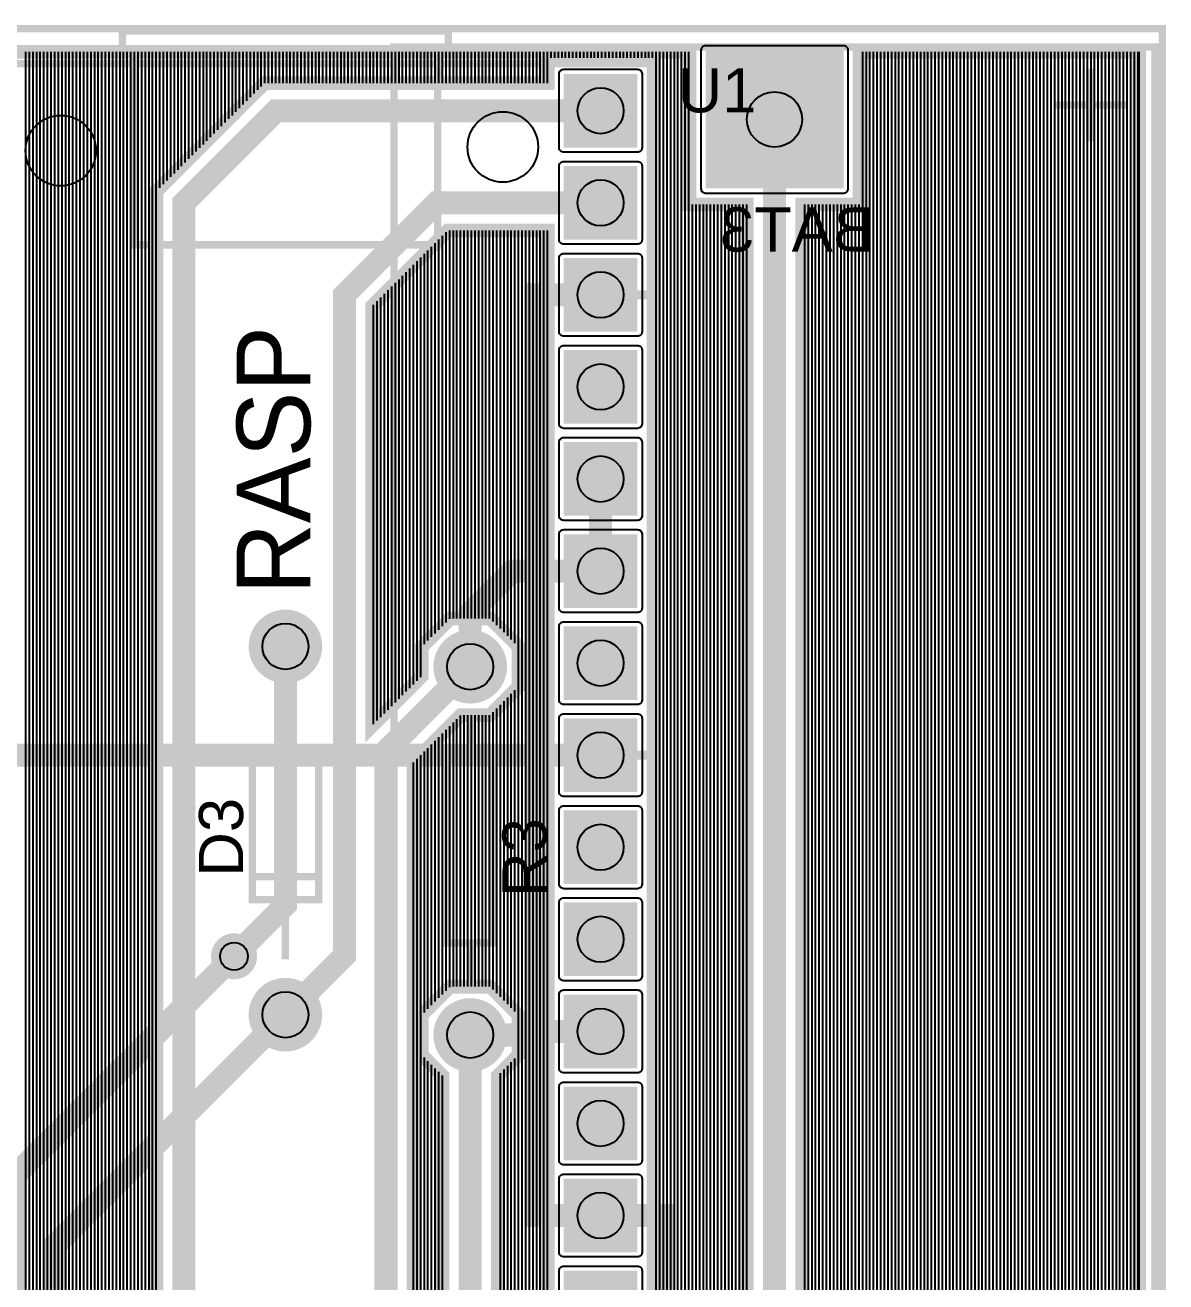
# Model space of a CAD drawing. Header units: inches. Extents: x -1.24 to 1.24, y -1.56 to 1.56.
# Drawn here: x 0.005 to 1.244, y 0.198 to 1.563 of the extents above; entities that cross this region are included whole.
import ezdxf

# ---------------------------------------------------------------- set-up
doc = ezdxf.new("R2010")
doc.units = ezdxf.units.IN
doc.layers.get('0').update_dxf_attribs({"linetype": 'CONTINUOUS'})

# ---------------------------------------------------------------- blocks, each defined once
blk = doc.blocks.new('EPAD')
at = {"const_width": 0.5}
blk.add_lwpolyline([(-0.25, 0, 1), (0.25, 0, 1)], format="xyb", close=True, dxfattribs=at)
blk = doc.blocks.new('RPAD')
blk.add_trace([(-0.5, -0.5), (-0.5, 0.5), (0.5, -0.5), (0.5, 0.5)])

msp = doc.modelspace()

# ---------------------------------------------------------------- linework, layer by layer
for points, const_width in [([(-1.240157, -1.559055), (1.240157, -1.559055), (1.240157, 1.559055), (-1.240157, 1.559055), (-1.240157, -1.559055)], 0.008), ([(-1.240157, -1.559055), (1.240157, -1.559055), (1.240157, 1.559055), (-1.240157, 1.559055), (-1.240157, -1.559055)], 0.008), ([(0.110236, 1.533071), (0.464567, 1.533071), (0.464567, 1.556693), (0.110236, 1.556693), (0.110236, 1.533071)], 0.008), ([(0.110236, 1.533071), (0.464567, 1.533071), (0.464567, 1.556693), (0.110236, 1.556693), (0.110236, 1.533071)], 0.008), ([(0.405512, -1.53937), (1.232283, -1.53937), (1.232283, 1.53937), (0.405512, 1.53937), (0.405512, -1.53937)], 0.008), ([(0.405512, -1.53937), (1.232283, -1.53937), (1.232283, 1.53937), (0.405512, 1.53937), (0.405512, -1.53937)], 0.008), ([(-0.017304, -0.299922), (-0.017304, 1.527578), (-0.132303, 1.527578), (-0.132303, 0.896614), (-0.135393, 0.896614), (-0.142893, 0.904114), (-0.173958, 0.904114), (-0.188426, 0.889646), (-0.188426, 1.213746), (-0.276294, 1.301614), (-0.375706, 1.301614), (-0.414663, 1.340571), (-0.230335, 1.340571), (-0.230335, 1.52557), (-0.415334, 1.52557), (-0.415334, 1.341243), (-0.428426, 1.354334), (-0.428426, 1.464692), (-0.497789, 1.534055), (0.726398, 1.534055), (0.726398, 1.36813), (0.788898, 1.36813), (0.788898, -0.628961)], 0.015), ([(0.122047, 1.324409), (0.452756, 1.324409), (0.452756, 1.533071), (0.122047, 1.533071), (0.122047, 1.324409)], 0.008), ([(0.122047, 1.324409), (0.452756, 1.324409), (0.452756, 1.533071), (0.122047, 1.533071), (0.122047, 1.324409)], 0.008), ([(0.687421, -0.487421), (0.687421, 1.527578), (0.572422, 1.527578), (0.572422, 1.500078), (0.26474, 1.500078), (0.147166, 1.382504), (0.147166, -0.550611)], 0.015), ([(0.848897, -0.60411), (0.848897, 1.36813), (0.911397, 1.36813), (0.911397, 1.534055), (1.215157, 1.534055), (1.215157, -1.534055)], 0.015), ([(-0.137795, -0.486614), (0.688976, -0.486614), (0.688976, 1.52126), (-0.137795, 1.52126), (-0.137795, -0.486614)], 0.008), ([(-0.137795, -0.486614), (0.688976, -0.486614), (0.688976, 1.52126), (-0.137795, 1.52126), (-0.137795, -0.486614)], 0.008), ([(1.161417, 1.515748), (1.161417, 1.437008)], 0.008), ([(1.161417, 1.515748), (1.161417, 1.437008)], 0.008), ([(0.177165, -0.61811), (0.177165, 1.370079), (0.277165, 1.470079), (0.629921, 1.470079)], 0.025), ([(1.200787, 1.476378), (1.122047, 1.476378)], 0.008), ([(1.200787, 1.476378), (1.122047, 1.476378)], 0.008), ([(0.818898, 1.46063), (0.818898, -0.616535), (0.918898, -0.716535), (1.090551, -0.716535)], 0.025), ([(0.287402, 0.488189), (0.351575, 0.552362), (0.351575, 1.270079), (0.451575, 1.370079), (0.629921, 1.370079)], 0.025), ([(0.426574, -0.605811), (0.426574, 0.762102), (0.478115, 0.813642), (0.509935, 0.813642), (0.540689, 0.844396), (0.540689, 0.887888), (0.509935, 0.918641), (0.466443, 0.918641), (0.435689, 0.887888), (0.435689, 0.856067), (0.381574, 0.801952), (0.381574, 1.257653), (0.464, 1.340079), (0.572422, 1.340079), (0.572422, -0.487421)], 0.015), ([(0.629921, 0.270079), (0.561575, 0.270079), (0.561575, 0.770079), (0.561575, 1.270079), (0.629921, 1.270079)], 0.025), ([(0.572422, 1.270079), (0.629921, 1.270079)], 0.01), ([(0.687421, 1.270079), (0.629921, 1.270079)], 0.01), ([(0.629921, 0.970079), (0.629921, 1.070079)], 0.025), ([(0.629921, 0.970079), (0.533907, 0.970079), (0.488189, 0.92436), (0.488189, 0.866142)], 0.025), ([(0.231575, 0.551614), (0.287402, 0.607441), (0.287402, 0.888189)], 0.025), ([(0.488189, 0.866142), (0.396575, 0.774528), (0.396575, -0.593386), (0.296575, -0.693386), (0.111575, -0.693386), (0.081575, -0.663386)], 0.025), ([(0.287402, 0.763189), (0.287402, 0.828189)], 0.008), ([(0.287402, 0.763189), (0.287402, 0.828189)], 0.008), ([(0.488189, 0.816142), (0.488189, 0.766142)], 0.008), ([(0.488189, 0.816142), (0.488189, 0.766142)], 0.008), ([(-0.074803, 0.770079), (0.629921, 0.770079)], 0.025), ([(0.629921, 0.770079), (0.561575, 0.770079)], 0.025), ([(0.251402, 0.613189), (0.323402, 0.613189), (0.323402, 0.763189), (0.251402, 0.763189), (0.251402, 0.613189)], 0.008), ([(0.251402, 0.613189), (0.323402, 0.613189), (0.323402, 0.763189), (0.251402, 0.763189), (0.251402, 0.613189)], 0.008), ([(0.463189, 0.566142), (0.513189, 0.566142), (0.513189, 0.766142), (0.463189, 0.766142), (0.463189, 0.566142)], 0.008), ([(0.463189, 0.566142), (0.513189, 0.566142), (0.513189, 0.766142), (0.463189, 0.766142), (0.463189, 0.566142)], 0.008), ([(0.572422, 0.770079), (0.629921, 0.770079)], 0.01), ([(0.687421, 0.770079), (0.629921, 0.770079)], 0.01), ([(0.252402, 0.638189), (0.322402, 0.638189)], 0.008), ([(0.252402, 0.638189), (0.322402, 0.638189)], 0.008), ([(0.287402, 0.613189), (0.287402, 0.548189)], 0.008), ([(0.287402, 0.613189), (0.287402, 0.548189)], 0.008), ([(-0.548425, -0.018386), (-0.237175, -0.018386), (-0.143425, -0.112136), (-0.143425, -0.483386), (-0.098425, -0.528386), (-0.053425, -0.528386), (-0.008425, -0.483386), (-0.008425, 0.311614), (0.231575, 0.551614)], 0.025), ([(0.488189, 0.566142), (0.488189, 0.516142)], 0.008), ([(0.488189, 0.566142), (0.488189, 0.516142)], 0.008), ([(0.518189, -0.695811), (0.518189, 0.421896), (0.540689, 0.444396), (0.540689, 0.487888), (0.509935, 0.518641), (0.466443, 0.518641), (0.435689, 0.487888), (0.435689, 0.444396), (0.458189, 0.421896), (0.458189, -0.67096)], 0.015), ([(0.287402, 0.488189), (0.036575, 0.237362), (0.036575, -0.488386), (-0.048425, -0.573386), (-0.158425, -0.573386)], 0.025), ([(0.488189, 0.466142), (0.488189, -0.683386), (0.388189, -0.783386), (0.306575, -0.783386)], 0.025), ([(0.488189, 0.466142), (0.546575, 0.466142), (0.550512, 0.470079), (0.629921, 0.470079)], 0.025), ([(0.572422, 0.270079), (0.629921, 0.270079)], 0.01), ([(0.629921, 0.270079), (0.696575, 0.270079), (0.696575, -0.229921), (0.629921, -0.229921)], 0.025), ([(0.687421, 0.270079), (0.629921, 0.270079)], 0.01)]:
    msp.add_lwpolyline(points, dxfattribs=dict(const_width=const_width))
for points in [[(0.005315, -0.301235), (0.005315, 1.534055)], [(0.009252, -0.305172), (0.009252, 1.534055)], [(0.013189, -0.309109), (0.013189, 1.534055)], [(0.017126, -0.313046), (0.017126, 1.534055)], [(0.021063, -0.316983), (0.021063, 1.534055)], [(0.025, -0.677535), (0.025, 1.534055)], [(0.028937, -0.673598), (0.028937, 1.534055)], [(0.032874, -0.669661), (0.032874, 1.534055)], [(0.036811, -0.665724), (0.036811, 1.534055)], [(0.040748, -0.661787), (0.040748, 1.534055)], [(0.044685, -0.65785), (0.044685, 1.534055)], [(0.048622, -0.653913), (0.048622, 1.534055)], [(0.052559, -0.649976), (0.052559, 1.534055)], [(0.056496, -0.646039), (0.056496, 1.534055)], [(0.060433, -0.642102), (0.060433, 1.534055)], [(0.06437, -0.638165), (0.06437, 1.534055)], [(0.068307, -0.634228), (0.068307, 1.534055)], [(0.072244, -0.633387), (0.072244, 1.534055)], [(0.076181, -0.633387), (0.076181, 1.534055)], [(0.080118, -0.633387), (0.080118, 1.534055)], [(0.084055, -0.633387), (0.084055, 1.534055)], [(0.087992, -0.633387), (0.087992, 1.534055)], [(0.091929, -0.633387), (0.091929, 1.534055)], [(0.095866, -0.635252), (0.095866, 1.534055)], [(0.099803, -0.639189), (0.099803, 1.534055)], [(0.10374, -0.643126), (0.10374, 1.534055)], [(0.107677, -0.647063), (0.107677, 1.534055)], [(0.111614, -0.550611), (0.111614, 1.534055)], [(0.115551, -0.550611), (0.115551, 1.534055)], [(0.119488, -0.550611), (0.119488, 1.534055)], [(0.123425, -0.550611), (0.123425, 1.534055)], [(0.127362, -0.550611), (0.127362, 1.534055)], [(0.131299, -0.550611), (0.131299, 1.534055)], [(0.135236, -0.550611), (0.135236, 1.534055)], [(0.139173, -0.550611), (0.139173, 1.534055)], [(0.14311, -0.550611), (0.14311, 1.534055)], [(0.147047, -0.550611), (0.147047, 1.534055)], [(0.150984, 1.386323), (0.150984, 1.534055)], [(0.154921, 1.39026), (0.154921, 1.534055)], [(0.158858, 1.394197), (0.158858, 1.534055)], [(0.162795, 1.398134), (0.162795, 1.534055)], [(0.166732, 1.402071), (0.166732, 1.534055)], [(0.170669, 1.406008), (0.170669, 1.534055)], [(0.174606, 1.409945), (0.174606, 1.534055)], [(0.178543, 1.413882), (0.178543, 1.534055)], [(0.18248, 1.417819), (0.18248, 1.534055)], [(0.186417, 1.421756), (0.186417, 1.534055)], [(0.190354, 1.425693), (0.190354, 1.534055)], [(0.194291, 1.42963), (0.194291, 1.534055)], [(0.198228, 1.433567), (0.198228, 1.534055)], [(0.202165, 1.437504), (0.202165, 1.534055)], [(0.206102, 1.441441), (0.206102, 1.534055)], [(0.210039, 1.445378), (0.210039, 1.534055)], [(0.213976, 1.449315), (0.213976, 1.534055)], [(0.217913, 1.453252), (0.217913, 1.534055)], [(0.22185, 1.457189), (0.22185, 1.534055)], [(0.225787, 1.461126), (0.225787, 1.534055)], [(0.229724, 1.465063), (0.229724, 1.534055)], [(0.233661, 1.469), (0.233661, 1.534055)], [(0.237598, 1.472937), (0.237598, 1.534055)], [(0.241535, 1.476874), (0.241535, 1.534055)], [(0.245472, 1.480811), (0.245472, 1.534055)], [(0.249409, 1.484748), (0.249409, 1.534055)], [(0.253346, 1.488685), (0.253346, 1.534055)], [(0.257283, 1.492622), (0.257283, 1.534055)], [(0.26122, 1.496559), (0.26122, 1.534055)], [(0.265157, 1.500078), (0.265157, 1.534055)], [(0.269094, 1.500078), (0.269094, 1.534055)], [(0.273031, 1.500078), (0.273031, 1.534055)], [(0.276969, 1.500078), (0.276969, 1.534055)], [(0.280906, 1.500078), (0.280906, 1.534055)], [(0.284843, 1.500078), (0.284843, 1.534055)], [(0.28878, 1.500078), (0.28878, 1.534055)], [(0.292717, 1.500078), (0.292717, 1.534055)], [(0.296654, 1.500078), (0.296654, 1.534055)], [(0.300591, 1.500078), (0.300591, 1.534055)], [(0.304528, 1.500078), (0.304528, 1.534055)], [(0.308465, 1.500078), (0.308465, 1.534055)], [(0.312402, 1.500078), (0.312402, 1.534055)], [(0.316339, 1.500078), (0.316339, 1.534055)], [(0.320276, 1.500078), (0.320276, 1.534055)], [(0.324213, 1.500078), (0.324213, 1.534055)], [(0.32815, 1.500078), (0.32815, 1.534055)], [(0.332087, 1.500078), (0.332087, 1.534055)], [(0.336024, 1.500078), (0.336024, 1.534055)], [(0.339961, 1.500078), (0.339961, 1.534055)], [(0.343898, 1.500078), (0.343898, 1.534055)], [(0.347835, 1.500078), (0.347835, 1.534055)], [(0.351772, 1.500078), (0.351772, 1.534055)], [(0.355709, 1.500078), (0.355709, 1.534055)], [(0.359646, 1.500078), (0.359646, 1.534055)], [(0.363583, 1.500078), (0.363583, 1.534055)], [(0.36752, 1.500078), (0.36752, 1.534055)], [(0.371457, 1.500078), (0.371457, 1.534055)], [(0.375394, 1.500078), (0.375394, 1.534055)], [(0.379331, 1.500078), (0.379331, 1.534055)], [(0.383268, 1.500078), (0.383268, 1.534055)], [(0.387205, 1.500078), (0.387205, 1.534055)], [(0.391142, 1.500078), (0.391142, 1.534055)], [(0.395079, 1.500078), (0.395079, 1.534055)], [(0.399016, 1.500078), (0.399016, 1.534055)], [(0.402953, 1.500078), (0.402953, 1.534055)], [(0.40689, 1.500078), (0.40689, 1.534055)], [(0.410827, 1.500078), (0.410827, 1.534055)], [(0.414764, 1.500078), (0.414764, 1.534055)], [(0.418701, 1.500078), (0.418701, 1.534055)], [(0.422638, 1.500078), (0.422638, 1.534055)], [(0.426575, 1.500078), (0.426575, 1.534055)], [(0.430512, 1.500078), (0.430512, 1.534055)], [(0.434449, 1.500078), (0.434449, 1.534055)], [(0.438386, 1.500078), (0.438386, 1.534055)], [(0.442323, 1.500078), (0.442323, 1.534055)], [(0.44626, 1.500078), (0.44626, 1.534055)], [(0.450197, 1.500078), (0.450197, 1.534055)], [(0.454134, 1.500078), (0.454134, 1.534055)], [(0.458071, 1.500078), (0.458071, 1.534055)], [(0.462008, 1.500078), (0.462008, 1.534055)], [(0.465945, 1.500078), (0.465945, 1.534055)], [(0.469882, 1.500078), (0.469882, 1.534055)], [(0.473819, 1.500078), (0.473819, 1.534055)], [(0.477756, 1.500078), (0.477756, 1.534055)], [(0.481693, 1.500078), (0.481693, 1.534055)], [(0.48563, 1.500078), (0.48563, 1.534055)], [(0.489567, 1.500078), (0.489567, 1.534055)], [(0.493504, 1.500078), (0.493504, 1.534055)], [(0.497441, 1.500078), (0.497441, 1.534055)], [(0.501378, 1.500078), (0.501378, 1.534055)], [(0.505315, 1.500078), (0.505315, 1.534055)], [(0.509252, 1.500078), (0.509252, 1.534055)], [(0.513189, 1.500078), (0.513189, 1.534055)], [(0.517126, 1.500078), (0.517126, 1.534055)], [(0.521063, 1.500078), (0.521063, 1.534055)], [(0.525, 1.500078), (0.525, 1.534055)], [(0.528937, 1.500078), (0.528937, 1.534055)], [(0.532874, 1.500078), (0.532874, 1.534055)], [(0.536811, 1.500078), (0.536811, 1.534055)], [(0.540748, 1.500078), (0.540748, 1.534055)], [(0.544685, 1.500078), (0.544685, 1.534055)], [(0.548622, 1.500078), (0.548622, 1.534055)], [(0.552559, 1.500078), (0.552559, 1.534055)], [(0.556496, 1.500078), (0.556496, 1.534055)], [(0.560433, 1.500078), (0.560433, 1.534055)], [(0.56437, 1.500078), (0.56437, 1.534055)], [(0.568307, 1.500078), (0.568307, 1.534055)], [(0.572244, 1.500078), (0.572244, 1.534055)], [(0.576181, 1.527578), (0.576181, 1.534055)], [(0.580118, 1.527578), (0.580118, 1.534055)], [(0.584055, 1.527578), (0.584055, 1.534055)], [(0.587992, 1.527578), (0.587992, 1.534055)], [(0.591929, 1.527578), (0.591929, 1.534055)], [(0.595866, 1.527578), (0.595866, 1.534055)], [(0.599803, 1.527578), (0.599803, 1.534055)], [(0.60374, 1.527578), (0.60374, 1.534055)], [(0.607677, 1.527578), (0.607677, 1.534055)], [(0.611614, 1.527578), (0.611614, 1.534055)], [(0.615551, 1.527578), (0.615551, 1.534055)], [(0.619488, 1.527578), (0.619488, 1.534055)], [(0.623425, 1.527578), (0.623425, 1.534055)], [(0.627362, 1.527578), (0.627362, 1.534055)], [(0.631299, 1.527578), (0.631299, 1.534055)], [(0.635236, 1.527578), (0.635236, 1.534055)], [(0.639173, 1.527578), (0.639173, 1.534055)], [(0.64311, 1.527578), (0.64311, 1.534055)], [(0.647047, 1.527578), (0.647047, 1.534055)], [(0.650984, 1.527578), (0.650984, 1.534055)], [(0.654921, 1.527578), (0.654921, 1.534055)], [(0.658858, 1.527578), (0.658858, 1.534055)], [(0.662795, 1.527578), (0.662795, 1.534055)], [(0.666732, 1.527578), (0.666732, 1.534055)], [(0.670669, 1.527578), (0.670669, 1.534055)], [(0.674606, 1.527578), (0.674606, 1.534055)], [(0.678543, 1.527578), (0.678543, 1.534055)], [(0.68248, 1.527578), (0.68248, 1.534055)], [(0.686417, 1.527578), (0.686417, 1.534055)], [(0.690354, -1.534055), (0.690354, 1.534055)], [(0.694291, -1.534055), (0.694291, 1.534055)], [(0.698228, -1.534055), (0.698228, 1.534055)], [(0.702165, -1.534055), (0.702165, 1.534055)], [(0.706102, -1.534055), (0.706102, 1.534055)], [(0.710039, -1.534055), (0.710039, 1.534055)], [(0.713976, -1.534055), (0.713976, 1.534055)], [(0.717913, -1.534055), (0.717913, 1.534055)], [(0.72185, -1.534055), (0.72185, 1.534055)], [(0.725787, -1.534055), (0.725787, 1.534055)], [(0.914764, -0.669976), (0.914764, 1.534055)], [(0.918701, -0.673913), (0.918701, 1.534055)], [(0.922638, -0.67785), (0.922638, 1.534055)], [(0.926575, -0.681787), (0.926575, 1.534055)], [(0.930512, -0.685724), (0.930512, 1.534055)], [(0.934449, -0.686536), (0.934449, 1.534055)], [(0.938386, -0.686536), (0.938386, 1.534055)], [(0.942323, -0.686536), (0.942323, 1.534055)], [(0.94626, -0.686536), (0.94626, 1.534055)], [(0.950197, -0.686536), (0.950197, 1.534055)], [(0.954134, -0.686536), (0.954134, 1.534055)], [(0.958071, -0.686536), (0.958071, 1.534055)], [(0.962008, -0.686536), (0.962008, 1.534055)], [(0.965945, -0.686536), (0.965945, 1.534055)], [(0.969882, -0.686536), (0.969882, 1.534055)], [(0.973819, -0.686536), (0.973819, 1.534055)], [(0.977756, -0.686536), (0.977756, 1.534055)], [(0.981693, -0.686536), (0.981693, 1.534055)], [(0.98563, -0.686536), (0.98563, 1.534055)], [(0.989567, -0.686536), (0.989567, 1.534055)], [(0.993504, -0.686536), (0.993504, 1.534055)], [(0.997441, -0.686536), (0.997441, 1.534055)], [(1.001378, -0.686536), (1.001378, 1.534055)], [(1.005315, -0.686536), (1.005315, 1.534055)], [(1.009252, -0.686536), (1.009252, 1.534055)], [(1.013189, -0.686536), (1.013189, 1.534055)], [(1.017126, -0.686536), (1.017126, 1.534055)], [(1.021063, -0.686536), (1.021063, 1.534055)], [(1.025, -0.686536), (1.025, 1.534055)], [(1.028937, -0.686536), (1.028937, 1.534055)], [(1.032874, -0.686536), (1.032874, 1.534055)], [(1.036811, -0.559036), (1.036811, 1.534055)], [(1.040748, -0.559036), (1.040748, 1.534055)], [(1.044685, -0.559036), (1.044685, 1.534055)], [(1.048622, -0.559036), (1.048622, 1.534055)], [(1.052559, -0.559036), (1.052559, 1.534055)], [(1.056496, -0.559036), (1.056496, 1.534055)], [(1.060433, -0.559036), (1.060433, 1.534055)], [(1.06437, -0.559036), (1.06437, 1.534055)], [(1.068307, -0.559036), (1.068307, 1.534055)], [(1.072244, -0.559036), (1.072244, 1.534055)], [(1.076181, -0.559036), (1.076181, 1.534055)], [(1.080118, -0.559036), (1.080118, 1.534055)], [(1.084055, -0.559036), (1.084055, 1.534055)], [(1.087992, -0.559036), (1.087992, 1.534055)], [(1.091929, -0.559036), (1.091929, 1.534055)], [(1.095866, -0.559036), (1.095866, 1.534055)], [(1.099803, -0.559036), (1.099803, 1.534055)], [(1.10374, -0.559036), (1.10374, 1.534055)], [(1.107677, -0.559036), (1.107677, 1.534055)], [(1.111614, -0.559036), (1.111614, 1.534055)], [(1.115551, -0.559036), (1.115551, 1.534055)], [(1.119488, -0.559036), (1.119488, 1.534055)], [(1.123425, -0.559036), (1.123425, 1.534055)], [(1.127362, -0.559036), (1.127362, 1.534055)], [(1.131299, -0.559036), (1.131299, 1.534055)], [(1.135236, -0.559036), (1.135236, 1.534055)], [(1.139173, -0.559036), (1.139173, 1.534055)], [(1.14311, -0.559036), (1.14311, 1.534055)], [(1.147047, -0.559036), (1.147047, 1.534055)], [(1.150984, -1.534055), (1.150984, 1.534055)], [(1.154921, -1.534055), (1.154921, 1.534055)], [(1.158858, -1.534055), (1.158858, 1.534055)], [(1.162795, -1.534055), (1.162795, 1.534055)], [(1.166732, -1.534055), (1.166732, 1.534055)], [(1.170669, -1.534055), (1.170669, 1.534055)], [(1.174606, -1.534055), (1.174606, 1.534055)], [(1.178543, -1.534055), (1.178543, 1.534055)], [(1.18248, -1.534055), (1.18248, 1.534055)], [(1.186417, -1.534055), (1.186417, 1.534055)], [(1.190354, -1.534055), (1.190354, 1.534055)], [(1.194291, -1.534055), (1.194291, 1.534055)], [(1.198228, -1.534055), (1.198228, 1.534055)], [(1.202165, -1.534055), (1.202165, 1.534055)], [(1.206102, -1.534055), (1.206102, 1.534055)], [(1.210039, -1.534055), (1.210039, 1.534055)], [(1.213976, -1.534055), (1.213976, 1.534055)], [(1.215157, -1.534055), (1.215157, 1.534055)], [(0.729724, -1.36813), (0.729724, 1.36813)], [(0.733661, -1.36813), (0.733661, 1.36813)], [(0.737598, -1.36813), (0.737598, 1.36813)], [(0.741535, -1.36813), (0.741535, 1.36813)], [(0.745472, -1.36813), (0.745472, 1.36813)], [(0.749409, -1.36813), (0.749409, 1.36813)], [(0.753346, -1.36813), (0.753346, 1.36813)], [(0.757283, -1.36813), (0.757283, 1.36813)], [(0.76122, -1.36813), (0.76122, 1.36813)], [(0.765157, -1.36813), (0.765157, 1.36813)], [(0.769094, -1.36813), (0.769094, 1.36813)], [(0.773031, -1.36813), (0.773031, 1.36813)], [(0.776969, -1.36813), (0.776969, 1.36813)], [(0.780906, -1.36813), (0.780906, 1.36813)], [(0.784843, -1.36813), (0.784843, 1.36813)], [(0.78878, -1.36813), (0.78878, 1.36813)], [(0.851772, -0.606984), (0.851772, 1.36813)], [(0.855709, -0.610921), (0.855709, 1.36813)], [(0.859646, -0.614858), (0.859646, 1.36813)], [(0.863583, -0.618795), (0.863583, 1.36813)], [(0.86752, -0.622732), (0.86752, 1.36813)], [(0.871457, -0.626669), (0.871457, 1.36813)], [(0.875394, -0.630606), (0.875394, 1.36813)], [(0.879331, -0.634543), (0.879331, 1.36813)], [(0.883268, -0.63848), (0.883268, 1.36813)], [(0.887205, -0.642417), (0.887205, 1.36813)], [(0.891142, -0.646354), (0.891142, 1.36813)], [(0.895079, -0.650291), (0.895079, 1.36813)], [(0.899016, -0.654228), (0.899016, 1.36813)], [(0.902953, -0.658165), (0.902953, 1.36813)], [(0.90689, -0.662102), (0.90689, 1.36813)], [(0.910827, -0.666039), (0.910827, 1.36813)], [(0.462008, 0.914206), (0.462008, 1.338087)], [(0.465945, 0.918143), (0.465945, 1.340079)], [(0.469882, 0.918641), (0.469882, 1.340079)], [(0.473819, 0.918641), (0.473819, 1.340079)], [(0.477756, 0.918641), (0.477756, 1.340079)], [(0.481693, 0.918641), (0.481693, 1.340079)], [(0.48563, 0.918641), (0.48563, 1.340079)], [(0.489567, 0.918641), (0.489567, 1.340079)], [(0.493504, 0.918641), (0.493504, 1.340079)], [(0.497441, 0.918641), (0.497441, 1.340079)], [(0.501378, 0.918641), (0.501378, 1.340079)], [(0.505315, 0.918641), (0.505315, 1.340079)], [(0.509252, 0.918641), (0.509252, 1.340079)], [(0.513189, 0.915387), (0.513189, 1.340079)], [(0.517126, 0.91145), (0.517126, 1.340079)], [(0.521063, 0.907513), (0.521063, 1.340079)], [(0.525, 0.903576), (0.525, 1.340079)], [(0.528937, 0.899639), (0.528937, 1.340079)], [(0.532874, 0.895702), (0.532874, 1.340079)], [(0.536811, 0.891765), (0.536811, 1.340079)], [(0.540748, -1.534055), (0.540748, 1.340079)], [(0.544685, -1.534055), (0.544685, 1.340079)], [(0.548622, -1.534055), (0.548622, 1.340079)], [(0.552559, -1.534055), (0.552559, 1.340079)], [(0.556496, -1.534055), (0.556496, 1.340079)], [(0.560433, -1.534055), (0.560433, 1.340079)], [(0.56437, -1.534055), (0.56437, 1.340079)], [(0.568307, -1.534055), (0.568307, 1.340079)], [(0.572244, -1.534055), (0.572244, 1.340079)], [(0.450197, 0.902395), (0.450197, 1.326276)], [(0.454134, 0.906332), (0.454134, 1.330213)], [(0.458071, 0.910269), (0.458071, 1.33415)], [(0.434449, 0.854827), (0.434449, 1.310528)], [(0.438386, 0.890584), (0.438386, 1.314465)], [(0.442323, 0.894521), (0.442323, 1.318402)], [(0.44626, 0.898458), (0.44626, 1.322339)], [(0.422638, 0.843016), (0.422638, 1.298717)], [(0.426575, 0.846953), (0.426575, 1.302654)], [(0.430512, 0.85089), (0.430512, 1.306591)], [(0.410827, 0.831205), (0.410827, 1.286906)], [(0.414764, 0.835142), (0.414764, 1.290843)], [(0.418701, 0.839079), (0.418701, 1.29478)], [(0.395079, 0.815457), (0.395079, 1.271157)], [(0.399016, 0.819394), (0.399016, 1.275094)], [(0.402953, 0.823331), (0.402953, 1.279031)], [(0.40689, 0.827268), (0.40689, 1.282969)], [(0.383268, 0.803646), (0.383268, 1.259346)], [(0.387205, 0.807583), (0.387205, 1.263283)], [(0.391142, 0.81152), (0.391142, 1.26722)], [(0.532874, 0.495702), (0.532874, 0.836581)], [(0.536811, 0.491765), (0.536811, 0.840518)], [(0.517126, 0.51145), (0.517126, 0.820833)], [(0.521063, 0.507513), (0.521063, 0.82477)], [(0.525, 0.503576), (0.525, 0.828707)], [(0.528937, 0.499639), (0.528937, 0.832644)], [(0.469882, 0.518641), (0.469882, 0.805409)], [(0.473819, 0.518641), (0.473819, 0.809346)], [(0.477756, 0.518641), (0.477756, 0.813283)], [(0.481693, 0.518641), (0.481693, 0.813642)], [(0.48563, 0.518641), (0.48563, 0.813642)], [(0.489567, 0.518641), (0.489567, 0.813642)], [(0.493504, 0.518641), (0.493504, 0.813642)], [(0.497441, 0.518641), (0.497441, 0.813642)], [(0.501378, 0.518641), (0.501378, 0.813642)], [(0.505315, 0.518641), (0.505315, 0.813642)], [(0.509252, 0.518641), (0.509252, 0.813642)], [(0.513189, 0.515387), (0.513189, 0.816896)], [(0.458071, 0.510269), (0.458071, 0.793598)], [(0.462008, 0.514206), (0.462008, 0.797535)], [(0.465945, 0.518143), (0.465945, 0.801472)], [(0.44626, 0.498458), (0.44626, 0.781787)], [(0.450197, 0.502395), (0.450197, 0.785724)], [(0.454134, 0.506332), (0.454134, 0.789661)], [(0.430512, -0.698638), (0.430512, 0.766039)], [(0.434449, -0.694701), (0.434449, 0.769976)], [(0.438386, 0.490584), (0.438386, 0.773913)], [(0.442323, 0.494521), (0.442323, 0.77785)], [(0.426575, -0.702575), (0.426575, 0.762102)], [(0.438386, -0.690764), (0.438386, 0.441699)], [(0.442323, -0.686827), (0.442323, 0.437762)], [(0.536811, -1.534055), (0.536811, 0.440518)], [(0.44626, -0.68289), (0.44626, 0.433825)], [(0.450197, -0.678953), (0.450197, 0.429888)], [(0.454134, -0.675016), (0.454134, 0.425951)], [(0.521063, -1.534055), (0.521063, 0.42477)], [(0.525, -1.534055), (0.525, 0.428707)], [(0.528937, -1.534055), (0.528937, 0.432644)], [(0.532874, -1.534055), (0.532874, 0.436581)], [(0.458071, -0.671079), (0.458071, 0.422014)], [(0.584921, 0.130079), (0.584921, 0.210079), (0.585021, 0.211101), (0.585307, 0.212046), (0.585762, 0.212897), (0.586367, 0.213633), (0.587104, 0.214238), (0.587954, 0.214693), (0.588899, 0.214979), (0.589921, 0.215079), (0.669921, 0.215079), (0.670944, 0.214979), (0.671889, 0.214693), (0.672739, 0.214238), (0.673476, 0.213633), (0.674081, 0.212897), (0.674535, 0.212046), (0.674822, 0.211101), (0.674921, 0.210079), (0.674921, 0.210079), (0.674921, 0.130079)]]:
    msp.add_lwpolyline(points)
for points in [[(0.893898, 1.54063), (0.743898, 1.54063), (0.742875, 1.54053), (0.74193, 1.540244), (0.74108, 1.539789), (0.740343, 1.539185), (0.739738, 1.538448), (0.739283, 1.537598), (0.738997, 1.536652), (0.738898, 1.53563), (0.738898, 1.38563), (0.738997, 1.384607), (0.739283, 1.383662), (0.739738, 1.382812), (0.740343, 1.382075), (0.74108, 1.38147), (0.74193, 1.381016), (0.742875, 1.38073), (0.743898, 1.38063), (0.893898, 1.38063), (0.89492, 1.38073), (0.895865, 1.381016), (0.896716, 1.38147), (0.897452, 1.382075), (0.898057, 1.382812), (0.898512, 1.383662), (0.898798, 1.384607), (0.898898, 1.38563), (0.898898, 1.53563), (0.898798, 1.536652), (0.898512, 1.537598), (0.898057, 1.538448), (0.897452, 1.539185), (0.896716, 1.539789), (0.895865, 1.540244), (0.89492, 1.54053), (0.893898, 1.54063)], [(0.674921, 1.510079), (0.674921, 1.430079), (0.674822, 1.429056), (0.674535, 1.428111), (0.674081, 1.427261), (0.673476, 1.426524), (0.672739, 1.425919), (0.671889, 1.425465), (0.670944, 1.425178), (0.669921, 1.425079), (0.589921, 1.425079), (0.588899, 1.425178), (0.587954, 1.425465), (0.587104, 1.425919), (0.586367, 1.426524), (0.585762, 1.427261), (0.585307, 1.428111), (0.585021, 1.429056), (0.584921, 1.430079), (0.584921, 1.510079), (0.585021, 1.511101), (0.585307, 1.512046), (0.585762, 1.512897), (0.586367, 1.513633), (0.587104, 1.514238), (0.587954, 1.514693), (0.588899, 1.514979), (0.589921, 1.515079), (0.669921, 1.515079), (0.670944, 1.514979), (0.671889, 1.514693), (0.672739, 1.514238), (0.673476, 1.513633), (0.674081, 1.512897), (0.674535, 1.512046), (0.674822, 1.511101), (0.674921, 1.510079)], [(0.674921, 1.410079), (0.674921, 1.330079), (0.674822, 1.329056), (0.674535, 1.328111), (0.674081, 1.327261), (0.673476, 1.326524), (0.672739, 1.325919), (0.671889, 1.325465), (0.670944, 1.325178), (0.669921, 1.325079), (0.589921, 1.325079), (0.588899, 1.325178), (0.587954, 1.325465), (0.587104, 1.325919), (0.586367, 1.326524), (0.585762, 1.327261), (0.585307, 1.328111), (0.585021, 1.329056), (0.584921, 1.330079), (0.584921, 1.410079), (0.585021, 1.411101), (0.585307, 1.412046), (0.585762, 1.412897), (0.586367, 1.413633), (0.587104, 1.414238), (0.587954, 1.414693), (0.588899, 1.414979), (0.589921, 1.415079), (0.669921, 1.415079), (0.670944, 1.414979), (0.671889, 1.414693), (0.672739, 1.414238), (0.673476, 1.413633), (0.674081, 1.412897), (0.674535, 1.412046), (0.674822, 1.411101), (0.674921, 1.410079)], [(0.674921, 1.310079), (0.674921, 1.230079), (0.674822, 1.229056), (0.674535, 1.228111), (0.674081, 1.227261), (0.673476, 1.226524), (0.672739, 1.225919), (0.671889, 1.225465), (0.670944, 1.225178), (0.669921, 1.225079), (0.589921, 1.225079), (0.588899, 1.225178), (0.587954, 1.225465), (0.587104, 1.225919), (0.586367, 1.226524), (0.585762, 1.227261), (0.585307, 1.228111), (0.585021, 1.229056), (0.584921, 1.230079), (0.584921, 1.310079), (0.585021, 1.311101), (0.585307, 1.312046), (0.585762, 1.312897), (0.586367, 1.313633), (0.587104, 1.314238), (0.587954, 1.314693), (0.588899, 1.314979), (0.589921, 1.315079), (0.669921, 1.315079), (0.670944, 1.314979), (0.671889, 1.314693), (0.672739, 1.314238), (0.673476, 1.313633), (0.674081, 1.312897), (0.674535, 1.312046), (0.674822, 1.311101), (0.674921, 1.310079)], [(0.674921, 1.210079), (0.674921, 1.130079), (0.674822, 1.129056), (0.674535, 1.128111), (0.674081, 1.127261), (0.673476, 1.126524), (0.672739, 1.125919), (0.671889, 1.125465), (0.670944, 1.125178), (0.669921, 1.125079), (0.589921, 1.125079), (0.588899, 1.125178), (0.587954, 1.125465), (0.587104, 1.125919), (0.586367, 1.126524), (0.585762, 1.127261), (0.585307, 1.128111), (0.585021, 1.129056), (0.584921, 1.130079), (0.584921, 1.210079), (0.585021, 1.211101), (0.585307, 1.212046), (0.585762, 1.212897), (0.586367, 1.213633), (0.587104, 1.214238), (0.587954, 1.214693), (0.588899, 1.214979), (0.589921, 1.215079), (0.669921, 1.215079), (0.670944, 1.214979), (0.671889, 1.214693), (0.672739, 1.214238), (0.673476, 1.213633), (0.674081, 1.212897), (0.674535, 1.212046), (0.674822, 1.211101), (0.674921, 1.210079)], [(0.674921, 1.110079), (0.674921, 1.030079), (0.674822, 1.029056), (0.674535, 1.028111), (0.674081, 1.027261), (0.673476, 1.026524), (0.672739, 1.025919), (0.671889, 1.025465), (0.670944, 1.025178), (0.669921, 1.025079), (0.589921, 1.025079), (0.588899, 1.025178), (0.587954, 1.025465), (0.587104, 1.025919), (0.586367, 1.026524), (0.585762, 1.027261), (0.585307, 1.028111), (0.585021, 1.029056), (0.584921, 1.030079), (0.584921, 1.110079), (0.585021, 1.111101), (0.585307, 1.112046), (0.585762, 1.112897), (0.586367, 1.113633), (0.587104, 1.114238), (0.587954, 1.114693), (0.588899, 1.114979), (0.589921, 1.115079), (0.669921, 1.115079), (0.670944, 1.114979), (0.671889, 1.114693), (0.672739, 1.114238), (0.673476, 1.113633), (0.674081, 1.112897), (0.674535, 1.112046), (0.674822, 1.111101), (0.674921, 1.110079)], [(0.674921, 1.010079), (0.674921, 0.930079), (0.674822, 0.929056), (0.674535, 0.928111), (0.674081, 0.927261), (0.673476, 0.926524), (0.672739, 0.925919), (0.671889, 0.925465), (0.670944, 0.925178), (0.669921, 0.925079), (0.589921, 0.925079), (0.588899, 0.925178), (0.587954, 0.925465), (0.587104, 0.925919), (0.586367, 0.926524), (0.585762, 0.927261), (0.585307, 0.928111), (0.585021, 0.929056), (0.584921, 0.930079), (0.584921, 1.010079), (0.585021, 1.011101), (0.585307, 1.012046), (0.585762, 1.012897), (0.586367, 1.013633), (0.587104, 1.014238), (0.587954, 1.014693), (0.588899, 1.014979), (0.589921, 1.015079), (0.669921, 1.015079), (0.670944, 1.014979), (0.671889, 1.014693), (0.672739, 1.014238), (0.673476, 1.013633), (0.674081, 1.012897), (0.674535, 1.012046), (0.674822, 1.011101), (0.674921, 1.010079)], [(0.674921, 0.910079), (0.674921, 0.830079), (0.674822, 0.829056), (0.674535, 0.828111), (0.674081, 0.827261), (0.673476, 0.826524), (0.672739, 0.825919), (0.671889, 0.825465), (0.670944, 0.825178), (0.669921, 0.825079), (0.589921, 0.825079), (0.588899, 0.825178), (0.587954, 0.825465), (0.587104, 0.825919), (0.586367, 0.826524), (0.585762, 0.827261), (0.585307, 0.828111), (0.585021, 0.829056), (0.584921, 0.830079), (0.584921, 0.910079), (0.585021, 0.911101), (0.585307, 0.912046), (0.585762, 0.912897), (0.586367, 0.913633), (0.587104, 0.914238), (0.587954, 0.914693), (0.588899, 0.914979), (0.589921, 0.915079), (0.669921, 0.915079), (0.670944, 0.914979), (0.671889, 0.914693), (0.672739, 0.914238), (0.673476, 0.913633), (0.674081, 0.912897), (0.674535, 0.912046), (0.674822, 0.911101), (0.674921, 0.910079)], [(0.674921, 0.810079), (0.674921, 0.730079), (0.674822, 0.729056), (0.674535, 0.728111), (0.674081, 0.727261), (0.673476, 0.726524), (0.672739, 0.725919), (0.671889, 0.725465), (0.670944, 0.725178), (0.669921, 0.725079), (0.589921, 0.725079), (0.588899, 0.725178), (0.587954, 0.725465), (0.587104, 0.725919), (0.586367, 0.726524), (0.585762, 0.727261), (0.585307, 0.728111), (0.585021, 0.729056), (0.584921, 0.730079), (0.584921, 0.810079), (0.585021, 0.811101), (0.585307, 0.812046), (0.585762, 0.812897), (0.586367, 0.813633), (0.587104, 0.814238), (0.587954, 0.814693), (0.588899, 0.814979), (0.589921, 0.815079), (0.669921, 0.815079), (0.670944, 0.814979), (0.671889, 0.814693), (0.672739, 0.814238), (0.673476, 0.813633), (0.674081, 0.812897), (0.674535, 0.812046), (0.674822, 0.811101), (0.674921, 0.810079)], [(0.674921, 0.710079), (0.674921, 0.630079), (0.674822, 0.629056), (0.674535, 0.628111), (0.674081, 0.627261), (0.673476, 0.626524), (0.672739, 0.625919), (0.671889, 0.625465), (0.670944, 0.625178), (0.669921, 0.625079), (0.589921, 0.625079), (0.588899, 0.625178), (0.587954, 0.625465), (0.587104, 0.625919), (0.586367, 0.626524), (0.585762, 0.627261), (0.585307, 0.628111), (0.585021, 0.629056), (0.584921, 0.630079), (0.584921, 0.710079), (0.585021, 0.711101), (0.585307, 0.712046), (0.585762, 0.712897), (0.586367, 0.713633), (0.587104, 0.714238), (0.587954, 0.714693), (0.588899, 0.714979), (0.589921, 0.715079), (0.669921, 0.715079), (0.670944, 0.714979), (0.671889, 0.714693), (0.672739, 0.714238), (0.673476, 0.713633), (0.674081, 0.712897), (0.674535, 0.712046), (0.674822, 0.711101), (0.674921, 0.710079)], [(0.674921, 0.610079), (0.674921, 0.530079), (0.674822, 0.529056), (0.674535, 0.528111), (0.674081, 0.527261), (0.673476, 0.526524), (0.672739, 0.525919), (0.671889, 0.525465), (0.670944, 0.525178), (0.669921, 0.525079), (0.589921, 0.525079), (0.588899, 0.525178), (0.587954, 0.525465), (0.587104, 0.525919), (0.586367, 0.526524), (0.585762, 0.527261), (0.585307, 0.528111), (0.585021, 0.529056), (0.584921, 0.530079), (0.584921, 0.610079), (0.585021, 0.611101), (0.585307, 0.612046), (0.585762, 0.612897), (0.586367, 0.613633), (0.587104, 0.614238), (0.587954, 0.614693), (0.588899, 0.614979), (0.589921, 0.615079), (0.669921, 0.615079), (0.670944, 0.614979), (0.671889, 0.614693), (0.672739, 0.614238), (0.673476, 0.613633), (0.674081, 0.612897), (0.674535, 0.612046), (0.674822, 0.611101), (0.674921, 0.610079)], [(0.674921, 0.510079), (0.674921, 0.430079), (0.674822, 0.429056), (0.674535, 0.428111), (0.674081, 0.427261), (0.673476, 0.426524), (0.672739, 0.425919), (0.671889, 0.425465), (0.670944, 0.425178), (0.669921, 0.425079), (0.589921, 0.425079), (0.588899, 0.425178), (0.587954, 0.425465), (0.587104, 0.425919), (0.586367, 0.426524), (0.585762, 0.427261), (0.585307, 0.428111), (0.585021, 0.429056), (0.584921, 0.430079), (0.584921, 0.510079), (0.585021, 0.511101), (0.585307, 0.512046), (0.585762, 0.512897), (0.586367, 0.513633), (0.587104, 0.514238), (0.587954, 0.514693), (0.588899, 0.514979), (0.589921, 0.515079), (0.669921, 0.515079), (0.670944, 0.514979), (0.671889, 0.514693), (0.672739, 0.514238), (0.673476, 0.513633), (0.674081, 0.512897), (0.674535, 0.512046), (0.674822, 0.511101), (0.674921, 0.510079)], [(0.674921, 0.410079), (0.674921, 0.330079), (0.674822, 0.329056), (0.674535, 0.328111), (0.674081, 0.327261), (0.673476, 0.326524), (0.672739, 0.325919), (0.671889, 0.325465), (0.670944, 0.325178), (0.669921, 0.325079), (0.589921, 0.325079), (0.588899, 0.325178), (0.587954, 0.325465), (0.587104, 0.325919), (0.586367, 0.326524), (0.585762, 0.327261), (0.585307, 0.328111), (0.585021, 0.329056), (0.584921, 0.330079), (0.584921, 0.410079), (0.585021, 0.411101), (0.585307, 0.412046), (0.585762, 0.412897), (0.586367, 0.413633), (0.587104, 0.414238), (0.587954, 0.414693), (0.588899, 0.414979), (0.589921, 0.415079), (0.669921, 0.415079), (0.670944, 0.414979), (0.671889, 0.414693), (0.672739, 0.414238), (0.673476, 0.413633), (0.674081, 0.412897), (0.674535, 0.412046), (0.674822, 0.411101), (0.674921, 0.410079)], [(0.674921, 0.310079), (0.674921, 0.230079), (0.674822, 0.229056), (0.674535, 0.228111), (0.674081, 0.227261), (0.673476, 0.226524), (0.672739, 0.225919), (0.671889, 0.225465), (0.670944, 0.225178), (0.669921, 0.225079), (0.589921, 0.225079), (0.588899, 0.225178), (0.587954, 0.225465), (0.587104, 0.225919), (0.586367, 0.226524), (0.585762, 0.227261), (0.585307, 0.228111), (0.585021, 0.229056), (0.584921, 0.230079), (0.584921, 0.310079), (0.585021, 0.311101), (0.585307, 0.312046), (0.585762, 0.312897), (0.586367, 0.313633), (0.587104, 0.314238), (0.587954, 0.314693), (0.588899, 0.314979), (0.589921, 0.315079), (0.669921, 0.315079), (0.670944, 0.314979), (0.671889, 0.314693), (0.672739, 0.314238), (0.673476, 0.313633), (0.674081, 0.312897), (0.674535, 0.312046), (0.674822, 0.311101), (0.674921, 0.310079)]]:
    msp.add_lwpolyline(points, close=True)
for centre, radius in [((0.629921, 1.470079), 0.025), ((0.818898, 1.46063), 0.03), ((0.043307, 1.426772), 0.038299), ((0.043307, 1.426772), 0.038299), ((0.523622, 1.430709), 0.038299), ((0.523622, 1.430709), 0.038299), ((0.629921, 1.370079), 0.025), ((0.629921, 1.270079), 0.025), ((0.629921, 1.170079), 0.025), ((0.629921, 1.070079), 0.025), ((0.629921, 0.970079), 0.025), ((0.287402, 0.888189), 0.025), ((0.488189, 0.866142), 0.025), ((0.629921, 0.870079), 0.025), ((0.629921, 0.770079), 0.025), ((0.629921, 0.670079), 0.025), ((0.629921, 0.570079), 0.025), ((0.231575, 0.551614), 0.015), ((0.287402, 0.488189), 0.025), ((0.629921, 0.470079), 0.025), ((0.488189, 0.466142), 0.025), ((0.629921, 0.370079), 0.025), ((0.629921, 0.270079), 0.025)]:
    msp.add_circle(centre, radius)

# ---------------------------------------------------------------- block references
for name, p, xscale, yscale in [('RPAD', (0.818898, 1.46063), 0.15, 0.15), ('EPAD', (0.287402, 0.888189), 0.08, 0.08), ('EPAD', (0.287402, 0.888189), 0.07, 0.07), ('EPAD', (0.488189, 0.866142), 0.08, 0.08), ('EPAD', (0.488189, 0.866142), 0.07, 0.07), ('EPAD', (0.231575, 0.551614), 0.05, 0.05), ('EPAD', (0.231575, 0.551614), 0.04, 0.04), ('EPAD', (0.287402, 0.488189), 0.08, 0.08), ('EPAD', (0.287402, 0.488189), 0.07, 0.07), ('EPAD', (0.488189, 0.466142), 0.08, 0.08), ('EPAD', (0.488189, 0.466142), 0.07, 0.07)]:
    msp.add_blockref(name, p, dxfattribs=dict(xscale=xscale, yscale=yscale))
at = {"xscale": 0.08, "yscale": 0.08, "rotation": -90}
for p in [(0.629921, 1.470079), (0.629921, 1.370079), (0.629921, 1.270079), (0.629921, 1.170079), (0.629921, 1.070079), (0.629921, 0.970079), (0.629921, 0.870079), (0.629921, 0.770079), (0.629921, 0.670079), (0.629921, 0.570079), (0.629921, 0.470079), (0.629921, 0.370079), (0.629921, 0.270079), (0.629921, 0.170079)]:
    msp.add_blockref('RPAD', p, dxfattribs=at)

# ---------------------------------------------------------------- texts
at = {"width": 1.041667}
msp.add_text('U1', height=0.048, dxfattribs=at).set_placement((0.71378, 1.468268))
msp.add_text('U1', height=0.048, dxfattribs=at).set_placement((0.71378, 1.468268))
at = {"text_generation_flag": 2, "width": 1.041667}
msp.add_text('BAT3', height=0.048, dxfattribs=at).set_placement((0.926772, 1.317087))
msp.add_text('BAT3', height=0.048, dxfattribs=at).set_placement((0.926772, 1.317087))
msp.add_text('RASP', height=0.08, rotation=90).set_placement((0.314409, 0.944882))
msp.add_text('RASP', height=0.08, rotation=90).set_placement((0.314409, 0.944882))
at = {"width": 1.041667}
for s, p in [('D3', (0.241402, 0.638189)), ('D3', (0.241402, 0.638189)), ('R3', (0.571189, 0.616142)), ('R3', (0.571189, 0.616142))]:
    msp.add_text(s, height=0.048, rotation=90, dxfattribs=at).set_placement(p)

doc.saveas('drawing.dxf')
